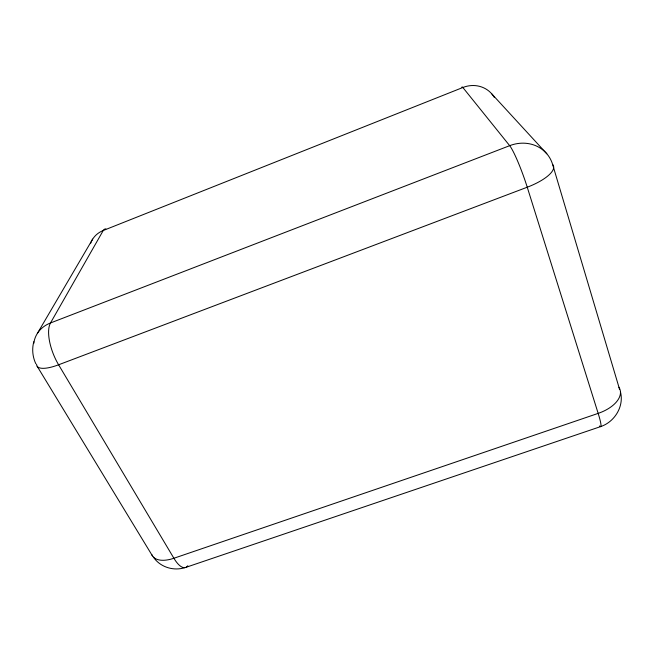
<?xml version="1.0" encoding="UTF-8"?>
<svg xmlns="http://www.w3.org/2000/svg" width="654" height="654" viewBox="0 0 654 654"><rect width="100%" height="100%" fill="white"/><g stroke="black" fill="none" stroke-linecap="round" stroke-linejoin="round"><path stroke-width="0.98" d="M33.812 341.748C31.793 349.023 32.602 356.961 35.831 363.771M37.352 333.45L92.655 239.127M186.145 567.271L600.486 426.653C614.539 422.059 624.268 406.486 620.466 391.86M184.706 567.688C173.4 571.253 160.042 567.092 153.412 557.094M491.922 94.037L546.826 153.788M37.155 366.248L152.431 555.867M461.871 87.309A27.1 2.322 70.4 0 1 462.86 87.497L509.679 145.67A35.471 32.071 -36.9 0 1 552.614 164.448L618.954 387.25A31.359 25.759 -22.1 0 1 619.501 389.514M618.954 387.25A31.588 17.29 -14.4 0 1 598.165 413.385L173.899 558.254A29.79 15.173 -32.8 0 1 151.728 554.502M552.614 164.448A35.373 11.78 -18.8 0 1 527.247 187.216L58.598 364.785A33.15 10.178 -28.6 0 1 36.591 364.245M599.587 425.967A31.147 3.033 68.7 0 0 598.165 413.385L527.247 187.216A34.466 3.859 70.1 0 0 509.679 145.67L50.497 322.97A33.011 27.909 19.4 0 0 33.795 343.399M187.812 565.775A29.242 10.439 73.6 0 1 173.899 558.254L58.598 364.785A32.12 13.096 67.8 0 1 50.497 322.97L103.242 230.502A25.637 8.118 66.7 0 1 105.874 228.9M90.571 243.46A26.054 23.192 24.2 0 1 103.242 230.502L462.86 87.497A27.681 25.759 -45.9 0 1 494.375 97.462"/></g></svg>
